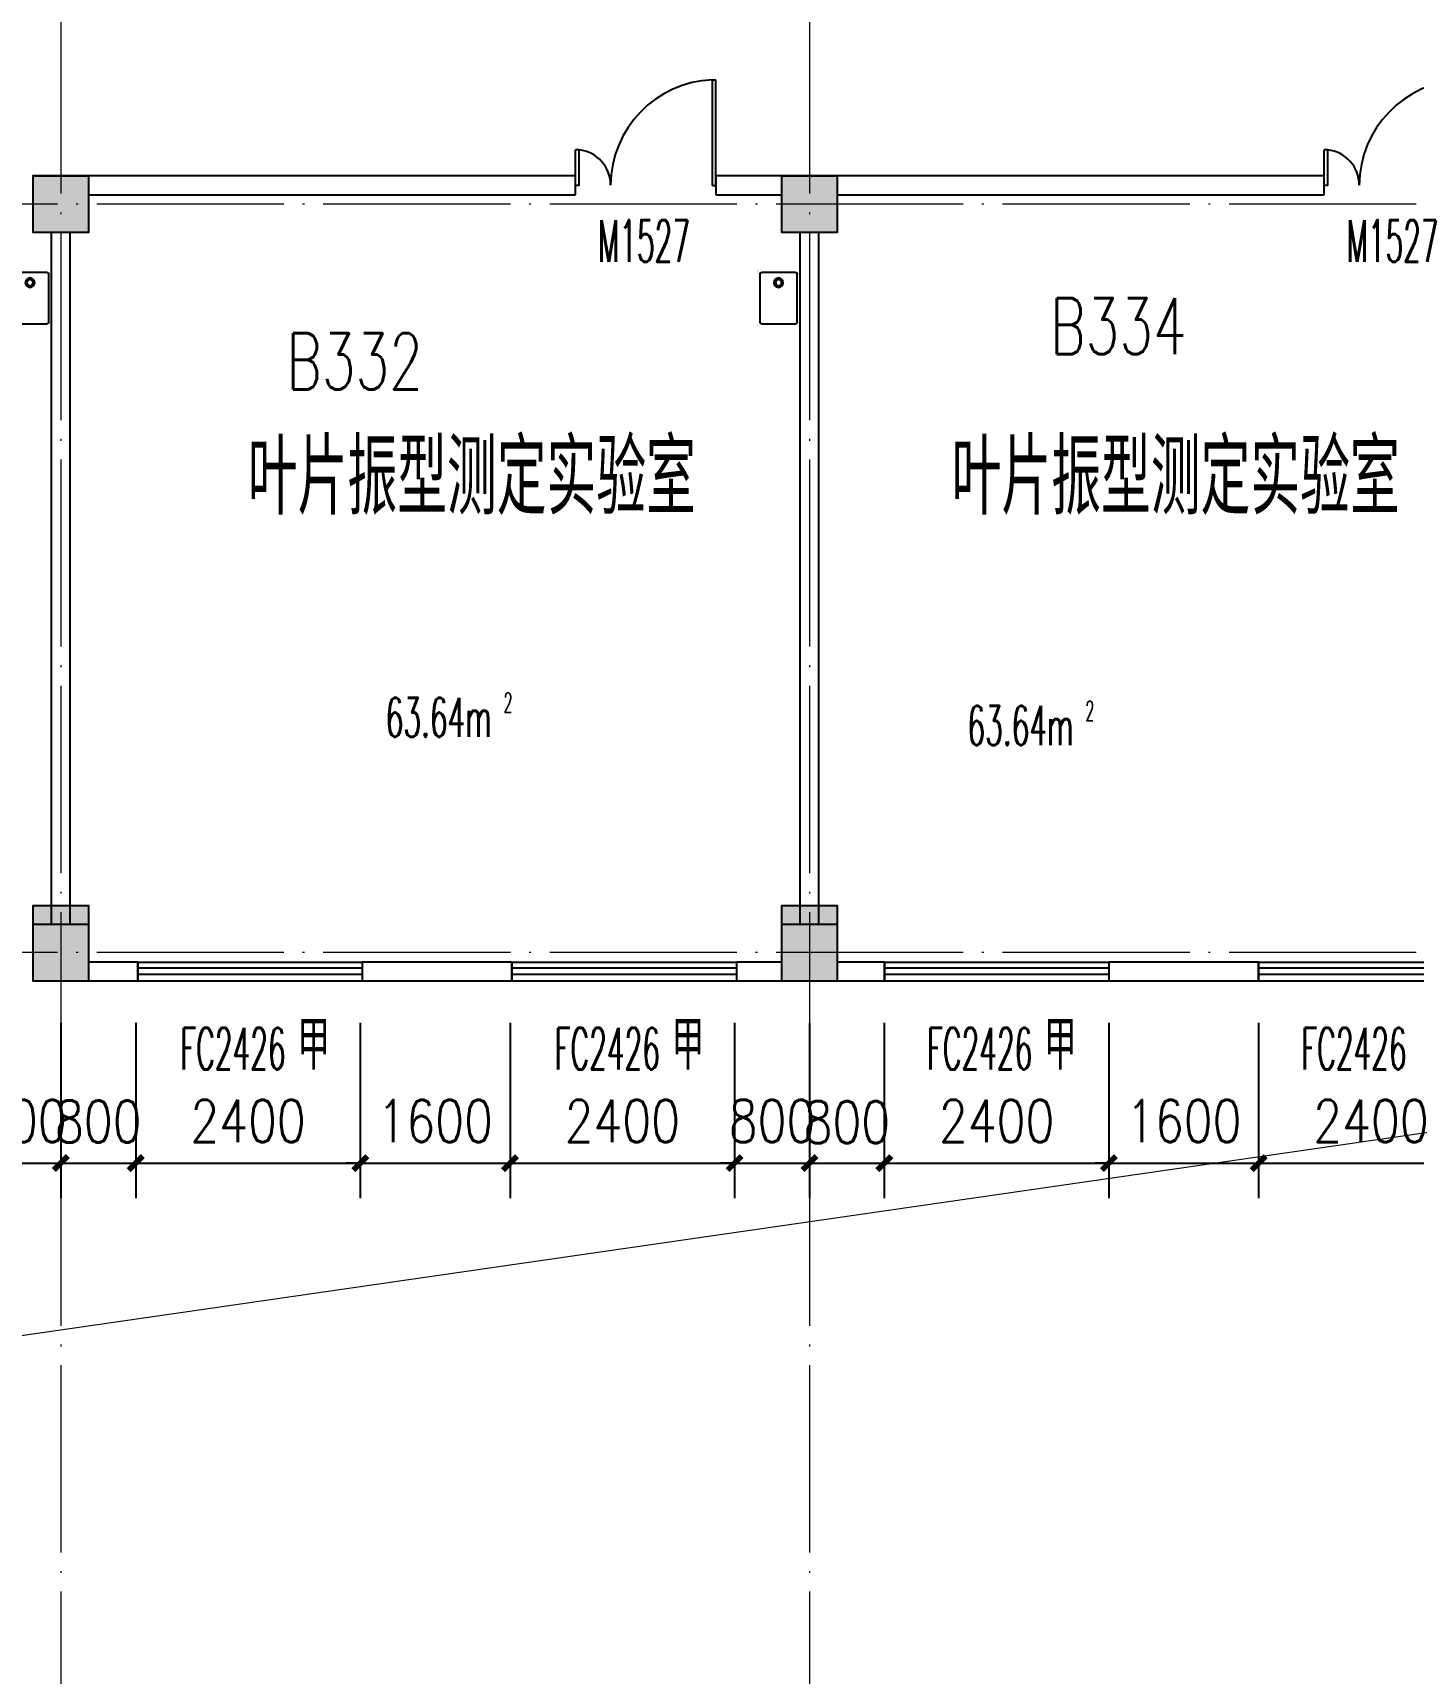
# Model space of a CAD drawing. Extents: x 1417642 to 3570900, y 124798 to 1191112.
# Drawn here: x 1548710 to 1563462, y 462095 to 479626 of the extents above; entities that cross this region are included whole.
import ezdxf

# ---------------------------------------------------------------- set-up
doc = ezdxf.new("R2010")
doc.units = 0
doc.header["$LTSCALE"] = 1000
doc.header["$MEASUREMENT"] = 0
doc.linetypes.add('DOTE', pattern=[2.42, 2, -0.2, 0.02, -0.2])
doc.layers.get('0').update_dxf_attribs({"linetype": 'CONTINUOUS'})
doc.layers.get('Defpoints').update_dxf_attribs({"linetype": 'CONTINUOUS'})
for name, color, linetype in [('colu', 2, 'CONTINUOUS'), ('COLUMN', 9, 'CONTINUOUS'), ('DOTE', 1, 'DOTE'), ('PUB_DIM', 3, 'CONTINUOUS'), ('PUB_HATCH', 8, 'CONTINUOUS'), ('PUB_TEXT', 40, 'CONTINUOUS'), ('SPACE', 7, 'CONTINUOUS'), ('STAIR', 2, 'CONTINUOUS'), ('tiaozheng', 20, 'CONTINUOUS'), ('WALL', 4, 'CONTINUOUS'), ('WINDOW', 2, 'CONTINUOUS'), ('WINDOW_TEXT', 7, 'CONTINUOUS'), ('填充', 252, 'CONTINUOUS'), ('柱填充', 8, 'CONTINUOUS'), ('水点', 3, 'CONTINUOUS')]:
    doc.layers.add(name, color=color, linetype=linetype)
doc.styles.add('_TCH_SPACE', font='ROMANS', dxfattribs={"width": 0.7, "height": 5, "bigfont": 'Z'})
doc.styles.add('_TCH_WINDOW', font='ROMANS.shx', dxfattribs={"width": 0.7, "height": 400, "bigfont": 'Z.shx'})
doc.styles.add('DIM_FONT', font='SIMPLEX.shx', dxfattribs={"width": 0.8})
doc.styles.get("Standard").update_dxf_attribs({"font": 'GBENOR', "bigfont": 'GBCBIG'})
doc.styles.add('Z', font='ROMANS', dxfattribs={"width": 0.7, "bigfont": 'Z'})
doc.dimstyles.new('DIMN150', dxfattribs={"dimscale": 1.5, "dimtxt": 300, "dimasz": 100, "dimexe": 250, "dimexo": 300, "dimgap": 150, "dimtad": 1, "dimdec": 0, "dimzin": 0, "dimdsep": 46, "dimtxsty": 'DIM_FONT', "dimblk": 'ARCHTICK', "dimcen": 0.09, "dimdle": 1.5, "dimclrt": 7, "dimazin": 2, "dimtfac": 1, "dimtdec": 0, "dimtix": 1, "dimtmove": 2, "dimatfit": 3, "dimldrblk": 'ARCHTICK', "dimfxl": 1, "dimtolj": 1, "dimtzin": 0, "dimarcsym": 0})

# ---------------------------------------------------------------- blocks, each defined once
blk = doc.blocks.new('M_E3')
for p, q in [((-275, -410), (-275, -50)), ((-255, -30), (255, -30)), ((275, -50), (275, -410)), ((255, -430), (-255, -430))]:
    blk.add_line(p, q)
at = {"const_width": 1.5}
for points in [[(-275, 0, 0.414214), (-305, -30, 0.414214)], [(305, -30, 0.414214), (275, 0, 0.414214)], [(-305, -430, 0.414214), (-275, -460, 0.414214)], [(275, -460, 0.414214), (305, -430, 0.414214)]]:
    blk.add_lwpolyline(points, format="xyb", dxfattribs=at)
for points in [[(-275, 0), (275, 0)], [(-305, -430), (-305, -30)], [(305, -30), (305, -430)], [(275, -460), (-275, -460)]]:
    blk.add_lwpolyline(points, dxfattribs=at)
for radius in [50, 32.5]:
    blk.add_circle((165, -230), radius)
for centre, start, end in [((-255, -50), 90, 180), ((255, -50), 0, 90), ((-255, -410), 180, 270), ((255, -410), 270, 0)]:
    blk.add_arc(centre, 20, start, end)
at = {"width": 0.8, "flags": 9}
for tag in ['XSIZE', 'YSIZE']:
    blk.add_attdef(tag, (0, 0), '', height=0.5, dxfattribs=at)
blk = doc.blocks.new('i89')
at = {"layer": '柱填充'}
h = blk.add_hatch(color=256, dxfattribs=at)
h.paths.add_polyline_path([(1555333, 501498), (1555333, 502098), (1554733, 502098), (1554733, 501498)])
h.paths.add_polyline_path([(1525733, 501498), (1525733, 502098), (1525133, 502098), (1525133, 501498)])
h.paths.add_polyline_path([(1517733, 501498), (1517733, 502098), (1517133, 502098), (1517133, 501498)])
h.paths.add_polyline_path([(1509733, 501498), (1509733, 502098), (1509133, 502098), (1509133, 501498)])
h.paths.add_polyline_path([(1501733, 501498), (1501733, 502098), (1501133, 502098), (1501133, 501498)])
h.paths.add_polyline_path([(1498133, 501498), (1498133, 502098), (1497533, 502098), (1497533, 501498)])
h.paths.add_polyline_path([(1498133, 529448), (1498133, 530148), (1497433, 530148), (1497433, 529448)])
h.paths.add_polyline_path([(1498133, 537448), (1498133, 538148), (1497433, 538148), (1497433, 537448)])
h.paths.add_polyline_path([(1541783, 545398), (1541783, 546098), (1541083, 546098), (1541083, 545398)])
h.paths.add_polyline_path([(1565333, 559098), (1565333, 559698), (1564733, 559698), (1564733, 559098)])
h.paths.add_polyline_path([(1565383, 549098), (1565383, 549798), (1564683, 549798), (1564683, 549098)])
h.paths.add_polyline_path([(1565333, 545498), (1565333, 546098), (1564733, 546098), (1564733, 545498)])
h.paths.add_polyline_path([(1565383, 538098), (1564683, 538098), (1564683, 537498), (1565383, 537498)])
h.paths.add_polyline_path([(1565333, 529498), (1565333, 530098), (1564733, 530098), (1564733, 529498)])
h.paths.add_polyline_path([(1565333, 519498), (1565333, 520098), (1564733, 520098), (1564733, 519498)])
h.paths.add_polyline_path([(1565333, 511498), (1565333, 512098), (1564733, 512098), (1564733, 511498)])
h.paths.add_polyline_path([(1565333, 501498), (1565333, 502098), (1564733, 502098), (1564733, 501498)])
h.paths.add_polyline_path([(1555333, 559098), (1555333, 559698), (1554733, 559698), (1554733, 559098)])
h.paths.add_polyline_path([(1555333, 549098), (1555333, 549698), (1554733, 549698), (1554733, 549098)])
h.paths.add_polyline_path([(1555333, 545498), (1555333, 546098), (1554733, 546098), (1554733, 545498)])
h.paths.add_polyline_path([(1555333, 537498), (1555333, 538098), (1554733, 538098), (1554733, 537498)])
h.paths.add_polyline_path([(1555433, 529448), (1555433, 530148), (1554733, 530148), (1554733, 529448)])
h.paths.add_polyline_path([(1555433, 519448), (1555433, 520148), (1554733, 520148), (1554733, 519448)])
h.paths.add_polyline_path([(1555433, 511498), (1555433, 512198), (1554733, 512198), (1554733, 511498)])
h.paths.add_polyline_path([(1551733, 557298), (1551733, 557898), (1551133, 557898), (1551133, 557298)])
h.paths.add_polyline_path([(1551783, 549098), (1551783, 549798), (1551083, 549798), (1551083, 549098)])
h.paths.add_polyline_path([(1551733, 545498), (1551733, 546098), (1551133, 546098), (1551133, 545498)])
h.paths.add_polyline_path([(1551733, 537498), (1551733, 538098), (1551133, 538098), (1551133, 537498)])
h.paths.add_polyline_path([(1551733, 529498), (1551733, 530098), (1551133, 530098), (1551133, 529498)])
h.paths.add_polyline_path([(1551733, 519498), (1551733, 520098), (1551133, 520098), (1551133, 519498)])
h.paths.add_polyline_path([(1551783, 511498), (1551783, 512198), (1551083, 512198), (1551083, 511498)])
h.paths.add_polyline_path([(1551733, 501498), (1551733, 502098), (1551133, 502098), (1551133, 501498)])
h.paths.add_polyline_path([(1541733, 559098), (1541733, 559698), (1541133, 559698), (1541133, 559098)])
h.paths.add_polyline_path([(1541733, 557298), (1541733, 557898), (1541133, 557898), (1541133, 557298)])
h.paths.add_polyline_path([(1541783, 549098), (1541783, 549798), (1541083, 549798), (1541083, 549098)])
h.paths.add_polyline_path([(1541733, 537498), (1541733, 538298), (1541133, 538298), (1541133, 537498)])
h.paths.add_polyline_path([(1541733, 519298), (1541733, 520098), (1541133, 520098), (1541133, 519298)])
h.paths.add_polyline_path([(1541833, 511498), (1541833, 512298), (1541033, 512298), (1541033, 511498)])
h.paths.add_polyline_path([(1541733, 501498), (1541733, 502098), (1541133, 502098), (1541133, 501498)])
h.paths.add_polyline_path([(1533733, 559098), (1533733, 559698), (1533133, 559698), (1533133, 559098)])
h.paths.add_polyline_path([(1533783, 549098), (1533783, 549798), (1533083, 549798), (1533083, 549098)])
h.paths.add_polyline_path([(1533733, 545498), (1533733, 546098), (1533133, 546098), (1533133, 545498)])
h.paths.add_polyline_path([(1533733, 537498), (1533733, 538298), (1533133, 538298), (1533133, 537498)])
h.paths.add_polyline_path([(1533733, 519298), (1533733, 520098), (1533133, 520098), (1533133, 519298)])
h.paths.add_polyline_path([(1533833, 511498), (1533833, 512298), (1533033, 512298), (1533033, 511498)])
h.paths.add_polyline_path([(1533733, 501498), (1533733, 502098), (1533133, 502098), (1533133, 501498)])
h.paths.add_polyline_path([(1525733, 559098), (1525733, 559698), (1525133, 559698), (1525133, 559098)])
h.paths.add_polyline_path([(1525783, 549098), (1525783, 549798), (1525083, 549798), (1525083, 549098)])
h.paths.add_polyline_path([(1525733, 545498), (1525733, 546098), (1525133, 546098), (1525133, 545498)])
h.paths.add_polyline_path([(1525733, 537498), (1525733, 538298), (1525133, 538298), (1525133, 537498)])
h.paths.add_polyline_path([(1525733, 519298), (1525733, 520098), (1525133, 520098), (1525133, 519298)])
h.paths.add_polyline_path([(1525833, 511498), (1525833, 512298), (1525033, 512298), (1525033, 511498)])
h.paths.add_polyline_path([(1517733, 559098), (1517733, 559698), (1517133, 559698), (1517133, 559098)])
h.paths.add_polyline_path([(1517783, 549098), (1517783, 549798), (1517083, 549798), (1517083, 549098)])
h.paths.add_polyline_path([(1517733, 545498), (1517733, 546098), (1517133, 546098), (1517133, 545498)])
h.paths.add_polyline_path([(1517733, 537498), (1517733, 538298), (1517133, 538298), (1517133, 537498)])
h.paths.add_polyline_path([(1517733, 519298), (1517733, 520098), (1517133, 520098), (1517133, 519298)])
h.paths.add_polyline_path([(1517833, 511498), (1517833, 512298), (1517033, 512298), (1517033, 511498)])
h.paths.add_polyline_path([(1509733, 559098), (1509733, 559698), (1509133, 559698), (1509133, 559098)])
h.paths.add_polyline_path([(1509783, 549098), (1509783, 549798), (1509083, 549798), (1509083, 549098)])
h.paths.add_polyline_path([(1509733, 545498), (1509733, 546098), (1509133, 546098), (1509133, 545498)])
h.paths.add_polyline_path([(1509733, 537498), (1509733, 538298), (1509133, 538298), (1509133, 537498)])
h.paths.add_polyline_path([(1509733, 519298), (1509733, 520098), (1509133, 520098), (1509133, 519298)])
h.paths.add_polyline_path([(1509833, 511498), (1509833, 512298), (1509033, 512298), (1509033, 511498)])
h.paths.add_polyline_path([(1509733, 480798), (1509733, 481398), (1509133, 481398), (1509133, 480798)])
h.paths.add_polyline_path([(1501733, 559098), (1501733, 559698), (1501133, 559698), (1501133, 559098)])
h.paths.add_polyline_path([(1501733, 549098), (1501733, 549698), (1501133, 549698), (1501133, 549098)])
h.paths.add_polyline_path([(1501733, 545498), (1501733, 546098), (1501133, 546098), (1501133, 545498)])
h.paths.add_polyline_path([(1501733, 537498), (1501733, 538098), (1501133, 538098), (1501133, 537498)])
h.paths.add_polyline_path([(1501733, 529498), (1501733, 530098), (1501133, 530098), (1501133, 529498)])
h.paths.add_polyline_path([(1501733, 519498), (1501733, 520098), (1501133, 520098), (1501133, 519498)])
h.paths.add_polyline_path([(1501833, 511498), (1501833, 512198), (1501133, 512198), (1501133, 511498)])
h.paths.add_polyline_path([(1501733, 480798), (1501733, 481398), (1501133, 481398), (1501133, 480798)])
h.paths.add_polyline_path([(1498133, 559098), (1498133, 559698), (1497533, 559698), (1497533, 559098)])
h.paths.add_polyline_path([(1498183, 549098), (1498183, 549798), (1497483, 549798), (1497483, 549098)])
h.paths.add_polyline_path([(1498133, 545498), (1498133, 546098), (1497533, 546098), (1497533, 545498)])
h.paths.add_polyline_path([(1498133, 519448), (1498133, 520148), (1497433, 520148), (1497433, 519448)])
h.paths.add_polyline_path([(1498133, 511448), (1498133, 512148), (1497433, 512148), (1497433, 511448)])
h.paths.add_polyline_path([(1498133, 480798), (1498133, 481398), (1497533, 481398), (1497533, 480798)])
h.paths.add_polyline_path([(1488133, 559098), (1488133, 559698), (1487533, 559698), (1487533, 559098)])
h.paths.add_polyline_path([(1488233, 549098), (1488233, 549798), (1487533, 549798), (1487533, 549098)])
h.paths.add_polyline_path([(1488133, 545498), (1488133, 546098), (1487533, 546098), (1487533, 545498)])
h.paths.add_polyline_path([(1488133, 537498), (1488133, 538098), (1487533, 538098), (1487533, 537498)])
h.paths.add_polyline_path([(1488133, 529498), (1488133, 530098), (1487533, 530098), (1487533, 529498)])
h.paths.add_polyline_path([(1488133, 519498), (1488133, 520098), (1487533, 520098), (1487533, 519498)])
h.paths.add_polyline_path([(1488133, 511498), (1488133, 512098), (1487533, 512098), (1487533, 511498)])
h.paths.add_polyline_path([(1488133, 501498), (1488133, 502098), (1487533, 502098), (1487533, 501498)])
h.paths.add_polyline_path([(1488133, 480798), (1488133, 481398), (1487533, 481398), (1487533, 480798)])
h.paths.add_polyline_path([(1498133, 484398), (1498133, 485198), (1497433, 485198), (1497433, 484398)])
h.paths.add_polyline_path([(1498134, 496298), (1498134, 497098), (1497433, 497098), (1497433, 496298)])
h.paths.add_polyline_path([(1487533, 497098), (1487533, 496298), (1488233, 496298), (1488233, 497098)])
h.paths.add_polyline_path([(1487533, 485198), (1487533, 484398), (1488233, 484398), (1488233, 485198)])
h.paths.add_polyline_path([(1509733, 496298), (1509733, 497098), (1509033, 497098), (1509033, 496298)])
h.paths.add_polyline_path([(1509733, 484398), (1509733, 485198), (1509033, 485198), (1509033, 484398)])
at = {"layer": 'colu'}
for points in [[(1525733, 545498), (1525733, 546098), (1525133, 546098), (1525133, 545498)], [(1533733, 545498), (1533733, 546098), (1533133, 546098), (1533133, 545498)], [(1525733, 537498), (1525733, 538298), (1525133, 538298), (1525133, 537498)], [(1533733, 537498), (1533733, 538298), (1533133, 538298), (1533133, 537498)]]:
    blk.add_lwpolyline(points, close=True, dxfattribs=at)
blk = doc.blocks.new('_ArchTick')
at = {"color": 0, "linetype": 'ByBlock', "const_width": 0.4}
blk.add_lwpolyline([(-0.5, -0.5), (0.5, 0.5)], dxfattribs=at)
blk = doc.blocks.new('*D1901')
at = {"layer": 'Defpoints', "color": 0}
for p in [(1548210, 469495), (1549010, 469495), (1549010, 467547)]:
    blk.add_point(p, dxfattribs=at)
at = {"layer": 'PUB_DIM', "color": 0, "lineweight": -2}
for p, q in [((1548210, 469045), (1548210, 467172)), ((1549010, 469045), (1549010, 467172)), ((1548210, 467547), (1548060, 467547)), ((1548210, 467547), (1549010, 467547)), ((1549010, 467547), (1549160, 467547))]:
    blk.add_line(p, q, dxfattribs=at)
at = {"layer": 'PUB_DIM', "color": 0, "lineweight": -2, "xscale": 150, "yscale": 150, "zscale": 150}
blk.add_blockref('_ArchTick', (1548210, 467547), dxfattribs=at)
at = {"layer": 'PUB_DIM', "color": 0, "lineweight": -2, "xscale": 150, "yscale": 150, "zscale": 150, "rotation": 180}
blk.add_blockref('_ArchTick', (1549010, 467547), dxfattribs=at)
at = {"layer": 'PUB_DIM', "color": 7, "insert": (1548610, 467997), "char_height": 450, "attachment_point": 5, "style": 'DIM_FONT'}
blk.add_mtext('\\A1;800', dxfattribs=at)
blk = doc.blocks.new('*D1902')
at = {"layer": 'Defpoints', "color": 0}
for p in [(1549010, 469495), (1549810, 469495), (1549810, 467547)]:
    blk.add_point(p, dxfattribs=at)
at = {"layer": 'PUB_DIM', "color": 0, "lineweight": -2}
for p, q in [((1549010, 469045), (1549010, 467172)), ((1549810, 469045), (1549810, 467172)), ((1549008, 467547), (1549812, 467547))]:
    blk.add_line(p, q, dxfattribs=at)
at = {"layer": 'PUB_DIM', "color": 0, "lineweight": -2, "xscale": 150, "yscale": 150, "zscale": 150, "rotation": 180}
blk.add_blockref('_ArchTick', (1549010, 467547), dxfattribs=at)
at = {"layer": 'PUB_DIM', "color": 0, "lineweight": -2, "xscale": 150, "yscale": 150, "zscale": 150}
blk.add_blockref('_ArchTick', (1549810, 467547), dxfattribs=at)
at = {"layer": 'PUB_DIM', "color": 7, "insert": (1549410, 467991), "char_height": 450, "attachment_point": 5, "style": 'DIM_FONT'}
blk.add_mtext('\\A1;800', dxfattribs=at)
blk = doc.blocks.new('*D1903')
at = {"layer": 'Defpoints', "color": 0}
for p in [(1549810, 469495), (1552210, 469495), (1552210, 467547)]:
    blk.add_point(p, dxfattribs=at)
at = {"layer": 'PUB_DIM', "color": 0, "lineweight": -2}
for p, q in [((1549810, 469045), (1549810, 467172)), ((1552210, 469045), (1552210, 467172)), ((1549808, 467547), (1552212, 467547))]:
    blk.add_line(p, q, dxfattribs=at)
at = {"layer": 'PUB_DIM', "color": 0, "lineweight": -2, "xscale": 150, "yscale": 150, "zscale": 150, "rotation": 180}
blk.add_blockref('_ArchTick', (1549810, 467547), dxfattribs=at)
at = {"layer": 'PUB_DIM', "color": 0, "lineweight": -2, "xscale": 150, "yscale": 150, "zscale": 150}
blk.add_blockref('_ArchTick', (1552210, 467547), dxfattribs=at)
at = {"layer": 'PUB_DIM', "color": 7, "insert": (1551010, 467997), "char_height": 450, "attachment_point": 5, "style": 'DIM_FONT'}
blk.add_mtext('\\A1;2400', dxfattribs=at)
blk = doc.blocks.new('*D1904')
at = {"layer": 'Defpoints', "color": 0}
for p in [(1552210, 469495), (1553810, 469495), (1553810, 467547)]:
    blk.add_point(p, dxfattribs=at)
at = {"layer": 'PUB_DIM', "color": 0, "lineweight": -2}
for p, q in [((1552210, 469045), (1552210, 467172)), ((1553810, 469045), (1553810, 467172)), ((1552210, 467547), (1552060, 467547)), ((1552210, 467547), (1553810, 467547)), ((1553810, 467547), (1553960, 467547))]:
    blk.add_line(p, q, dxfattribs=at)
at = {"layer": 'PUB_DIM', "color": 0, "lineweight": -2, "xscale": 150, "yscale": 150, "zscale": 150}
blk.add_blockref('_ArchTick', (1552210, 467547), dxfattribs=at)
at = {"layer": 'PUB_DIM', "color": 0, "lineweight": -2, "xscale": 150, "yscale": 150, "zscale": 150, "rotation": 180}
blk.add_blockref('_ArchTick', (1553810, 467547), dxfattribs=at)
at = {"layer": 'PUB_DIM', "color": 7, "insert": (1553010, 467997), "char_height": 450, "attachment_point": 5, "style": 'DIM_FONT'}
blk.add_mtext('\\A1;1600', dxfattribs=at)
blk = doc.blocks.new('*D1905')
at = {"layer": 'Defpoints', "color": 0}
for p in [(1553810, 469495), (1556210, 469495), (1556210, 467547)]:
    blk.add_point(p, dxfattribs=at)
at = {"layer": 'PUB_DIM', "color": 0, "lineweight": -2}
for p, q in [((1553810, 469045), (1553810, 467172)), ((1556210, 469045), (1556210, 467172)), ((1553808, 467547), (1556212, 467547))]:
    blk.add_line(p, q, dxfattribs=at)
at = {"layer": 'PUB_DIM', "color": 0, "lineweight": -2, "xscale": 150, "yscale": 150, "zscale": 150, "rotation": 180}
blk.add_blockref('_ArchTick', (1553810, 467547), dxfattribs=at)
at = {"layer": 'PUB_DIM', "color": 0, "lineweight": -2, "xscale": 150, "yscale": 150, "zscale": 150}
blk.add_blockref('_ArchTick', (1556210, 467547), dxfattribs=at)
at = {"layer": 'PUB_DIM', "color": 7, "insert": (1555010, 467997), "char_height": 450, "attachment_point": 5, "style": 'DIM_FONT'}
blk.add_mtext('\\A1;2400', dxfattribs=at)
blk = doc.blocks.new('*D1906')
at = {"layer": 'Defpoints', "color": 0}
for p in [(1556210, 469495), (1557010, 469495), (1557010, 467547)]:
    blk.add_point(p, dxfattribs=at)
at = {"layer": 'PUB_DIM', "color": 0, "lineweight": -2}
for p, q in [((1556210, 469045), (1556210, 467172)), ((1557010, 469045), (1557010, 467172)), ((1556210, 467547), (1556060, 467547)), ((1556210, 467547), (1557010, 467547)), ((1557010, 467547), (1557160, 467547))]:
    blk.add_line(p, q, dxfattribs=at)
at = {"layer": 'PUB_DIM', "color": 0, "lineweight": -2, "xscale": 150, "yscale": 150, "zscale": 150}
blk.add_blockref('_ArchTick', (1556210, 467547), dxfattribs=at)
at = {"layer": 'PUB_DIM', "color": 0, "lineweight": -2, "xscale": 150, "yscale": 150, "zscale": 150, "rotation": 180}
blk.add_blockref('_ArchTick', (1557010, 467547), dxfattribs=at)
at = {"layer": 'PUB_DIM', "color": 7, "insert": (1556610, 467997), "char_height": 450, "attachment_point": 5, "style": 'DIM_FONT'}
blk.add_mtext('\\A1;800', dxfattribs=at)
blk = doc.blocks.new('*D1907')
at = {"layer": 'Defpoints', "color": 0}
for p in [(1557010, 469495), (1557810, 469495), (1557810, 467547)]:
    blk.add_point(p, dxfattribs=at)
at = {"layer": 'PUB_DIM', "color": 0, "lineweight": -2}
for p, q in [((1557010, 469045), (1557010, 467172)), ((1557810, 469045), (1557810, 467172)), ((1557008, 467547), (1557813, 467547))]:
    blk.add_line(p, q, dxfattribs=at)
at = {"layer": 'PUB_DIM', "color": 0, "lineweight": -2, "xscale": 150, "yscale": 150, "zscale": 150, "rotation": 180}
blk.add_blockref('_ArchTick', (1557010, 467547), dxfattribs=at)
at = {"layer": 'PUB_DIM', "color": 0, "lineweight": -2, "xscale": 150, "yscale": 150, "zscale": 150}
blk.add_blockref('_ArchTick', (1557810, 467547), dxfattribs=at)
at = {"layer": 'PUB_DIM', "color": 7, "insert": (1557410, 467985), "char_height": 450, "attachment_point": 5, "style": 'DIM_FONT'}
blk.add_mtext('\\A1;800', dxfattribs=at)
blk = doc.blocks.new('*D1908')
at = {"layer": 'Defpoints', "color": 0}
for p in [(1557810, 469495), (1560210, 469495), (1560210, 467547)]:
    blk.add_point(p, dxfattribs=at)
at = {"layer": 'PUB_DIM', "color": 0, "lineweight": -2}
for p, q in [((1557810, 469045), (1557810, 467172)), ((1560210, 469045), (1560210, 467172)), ((1557808, 467547), (1560213, 467547))]:
    blk.add_line(p, q, dxfattribs=at)
at = {"layer": 'PUB_DIM', "color": 0, "lineweight": -2, "xscale": 150, "yscale": 150, "zscale": 150, "rotation": 180}
blk.add_blockref('_ArchTick', (1557810, 467547), dxfattribs=at)
at = {"layer": 'PUB_DIM', "color": 0, "lineweight": -2, "xscale": 150, "yscale": 150, "zscale": 150}
blk.add_blockref('_ArchTick', (1560210, 467547), dxfattribs=at)
at = {"layer": 'PUB_DIM', "color": 7, "insert": (1559010, 467997), "char_height": 450, "attachment_point": 5, "style": 'DIM_FONT'}
blk.add_mtext('\\A1;2400', dxfattribs=at)
blk = doc.blocks.new('*D1909')
at = {"layer": 'Defpoints', "color": 0}
for p in [(1560210, 469495), (1561810, 469495), (1561810, 467547)]:
    blk.add_point(p, dxfattribs=at)
at = {"layer": 'PUB_DIM', "color": 0, "lineweight": -2}
for p, q in [((1560210, 469045), (1560210, 467172)), ((1561810, 469045), (1561810, 467172)), ((1560210, 467547), (1560060, 467547)), ((1560210, 467547), (1561810, 467547)), ((1561810, 467547), (1561960, 467547))]:
    blk.add_line(p, q, dxfattribs=at)
at = {"layer": 'PUB_DIM', "color": 0, "lineweight": -2, "xscale": 150, "yscale": 150, "zscale": 150}
blk.add_blockref('_ArchTick', (1560210, 467547), dxfattribs=at)
at = {"layer": 'PUB_DIM', "color": 0, "lineweight": -2, "xscale": 150, "yscale": 150, "zscale": 150, "rotation": 180}
blk.add_blockref('_ArchTick', (1561810, 467547), dxfattribs=at)
at = {"layer": 'PUB_DIM', "color": 7, "insert": (1561010, 467997), "char_height": 450, "attachment_point": 5, "style": 'DIM_FONT'}
blk.add_mtext('\\A1;1600', dxfattribs=at)
blk = doc.blocks.new('*D1910')
at = {"layer": 'Defpoints', "color": 0}
for p in [(1561810, 469495), (1564210, 469495), (1564210, 467547)]:
    blk.add_point(p, dxfattribs=at)
at = {"layer": 'PUB_DIM', "color": 0, "lineweight": -2}
for p, q in [((1561810, 469045), (1561810, 467172)), ((1564210, 469045), (1564210, 467172)), ((1561808, 467547), (1564213, 467547))]:
    blk.add_line(p, q, dxfattribs=at)
at = {"layer": 'PUB_DIM', "color": 0, "lineweight": -2, "xscale": 150, "yscale": 150, "zscale": 150, "rotation": 180}
blk.add_blockref('_ArchTick', (1561810, 467547), dxfattribs=at)
at = {"layer": 'PUB_DIM', "color": 0, "lineweight": -2, "xscale": 150, "yscale": 150, "zscale": 150}
blk.add_blockref('_ArchTick', (1564210, 467547), dxfattribs=at)
at = {"layer": 'PUB_DIM', "color": 7, "insert": (1563010, 467997), "char_height": 450, "attachment_point": 5, "style": 'DIM_FONT'}
blk.add_mtext('\\A1;2400', dxfattribs=at)
blk = doc.blocks.new('_FZH')
blk.add_lwpolyline([(-0.5, -0.5), (0.5, -0.5), (0.5, 0.5), (-0.5, 0.5)], close=True)
at = {"layer": 'PUB_HATCH'}
blk.add_solid([(-0.5, -0.5), (0.5, -0.5), (-0.5, 0.5), (0.5, 0.5)], dxfattribs=at)
blk = doc.blocks.new('$TCHSYS$WIN2D')
for p, q in [((-0.5, 0.5), (0.5, 0.5)), ((-0.5, 0.5), (-0.5, -0.5)), ((0.5, 0.5), (0.5, -0.5)), ((0.5, 0.1667), (-0.5, 0.1667)), ((0.5, -0.1667), (-0.5, -0.1667)), ((-0.5, -0.5), (0.5, -0.5))]:
    blk.add_line(p, q)
blk = doc.blocks.new('$DorLib2D$00000225')
at = {"color": 0}
for p, q in [((0.475, -0.001), (0.475, 0.752)), ((0.475, 0.752), (0.5, 0.752)), ((0.5, -0.001), (0.5, 0.752)), ((-0.5, 0), (-0.5, 0.252)), ((-0.475, 0.252), (-0.5, 0.252)), ((-0.475, 0), (-0.475, 0.252)), ((-0.475, 0), (-0.5, 0)), ((0.475, -0.001), (0.5, -0.001))]:
    blk.add_line(p, q, dxfattribs=at)
for centre, radius, start, end in [((0.505, -0.002), 0.755, 92.2493, 179.7238), ((-0.501, 0.003), 0.251, 359.7899, 84.0974)]:
    blk.add_arc(centre, radius, start, end, dxfattribs=at)

msp = doc.modelspace()

# ---------------------------------------------------------------- linework, layer by layer
at = {"layer": 'DOTE', "lineweight": 0}
for points in [[(1549010.3, 496846.8), (1549010.3, 385594.9)], [(1557010.3, 496846.8), (1557010.3, 385594.9)], [(1597373.8, 477795.5), (1432083.9, 477795.5)], [(1597373.8, 469795.5), (1432083.9, 469795.5)], [(1597373.8, 469795.5), (1432083.9, 469795.5)]]:
    msp.add_lwpolyline(points, dxfattribs=at)
at = {"layer": 'STAIR', "lineweight": 0}
msp.add_lwpolyline([(1525310.3, 452095.8), (1530273, 463055.8), (1574810.3, 469495.5)], dxfattribs=at)
at = {"layer": 'WALL'}
for p, q in [((1554510.3, 478095.5), (1549310.3, 478095.5)), ((1554510.3, 477895.5), (1554510.3, 478095.5)), ((1556710.3, 478095.5), (1556010.3, 478095.5)), ((1556010.3, 478095.5), (1556010.3, 477895.5)), ((1562510.3, 478095.5), (1557310.3, 478095.5)), ((1562510.3, 477895.5), (1562510.3, 478095.5)), ((1549310.3, 477895.5), (1554510.3, 477895.5)), ((1556010.3, 477895.5), (1556710.3, 477895.5)), ((1557310.3, 477895.5), (1562510.3, 477895.5)), ((1548910.3, 470095.5), (1548910.3, 477495.5)), ((1549110.3, 470095.5), (1549110.3, 477495.5)), ((1556910.3, 470095.5), (1556910.3, 477495.5)), ((1557110.3, 470095.5), (1557110.3, 477495.5)), ((1549830.9, 469695.5), (1549310.3, 469695.5)), ((1549830.9, 469495.5), (1549830.9, 469695.5)), ((1553830.9, 469695.5), (1552230.9, 469695.5)), ((1552230.9, 469695.5), (1552230.9, 469495.5)), ((1553830.9, 469495.5), (1553830.9, 469695.5)), ((1556710.3, 469695.5), (1556230.9, 469695.5)), ((1556230.9, 469695.5), (1556230.9, 469495.5)), ((1557810.3, 469695.5), (1557310.3, 469695.5)), ((1557810.3, 469495.5), (1557810.3, 469695.5)), ((1561810.3, 469695.5), (1560210.3, 469695.5)), ((1560210.3, 469695.5), (1560210.3, 469495.5)), ((1561810.3, 469495.5), (1561810.3, 469695.5)), ((1549310.3, 469495.5), (1549830.9, 469495.5)), ((1552230.9, 469495.5), (1553830.9, 469495.5)), ((1556230.9, 469495.5), (1556710.3, 469495.5)), ((1557310.3, 469495.5), (1557810.3, 469495.5)), ((1560210.3, 469495.5), (1561810.3, 469495.5))]:
    msp.add_line(p, q, dxfattribs=at)

# ---------------------------------------------------------------- block references
at = {"layer": 'COLUMN', "lineweight": 0, "xscale": 600, "yscale": 600, "zscale": 600}
for p in [(1549010.3, 477795.5), (1557010.3, 477795.5), (1549010.3, 469795.5), (1557010.3, 469795.5)]:
    msp.add_blockref('_FZH', p, dxfattribs=at)
at = {"layer": 'tiaozheng'}
msp.add_blockref('i89', (23577.2, -68002.8), dxfattribs=at)
at = {"layer": 'WINDOW', "lineweight": 0}
ref = msp.add_blockref('$DorLib2D$00000225', (1555260.3, 477995.5), dxfattribs=dict(at, xscale=-1500, yscale=-1500, zscale=-1500, rotation=180))
ref.add_attrib('A', 'M1527', (1554751, 477177.3), dxfattribs={"layer": 'WINDOW_TEXT', "lineweight": 0, "height": 446.25, "style": '_TCH_WINDOW', "width": 0.494118})
ref = msp.add_blockref('$DorLib2D$00000225', (1563260.3, 477995.5), dxfattribs=dict(at, xscale=-1500, yscale=-1500, zscale=-1500, rotation=180))
ref.add_attrib('A', 'M1527', (1562751, 477177.3), dxfattribs={"layer": 'WINDOW_TEXT', "lineweight": 0, "height": 446.25, "style": '_TCH_WINDOW', "width": 0.494118})
at = {"layer": 'WINDOW', "color": 2, "xscale": -2400, "yscale": -200, "zscale": -2400, "rotation": 180}
for p in [(1551030.9, 469595.5), (1555030.9, 469595.5), (1559010.3, 469595.5), (1563010.3, 469595.5)]:
    msp.add_blockref('$TCHSYS$WIN2D', p, dxfattribs=at)
at = {"layer": '水点', "xscale": -1, "rotation": 270}
for p in [(1548910.3, 476790.5), (1556910.3, 476790.5)]:
    msp.add_blockref('M_E3', p, dxfattribs=at)

# ---------------------------------------------------------------- texts
at = {"layer": 'PUB_TEXT', "color": 1, "lineweight": 60, "style": 'Z', "width": 0.7}
for s, p in [('B334', (1559582.9, 476190)), ('B332', (1551419.8, 475815))]:
    msp.add_text(s, height=600, dxfattribs=at).set_placement(p)
at = {"layer": 'SPACE', "style": '_TCH_SPACE', "width": 0.525}
for s, height, p in [('63.64m', 420, (1552481.7, 472100.6)), ('2', 210, (1553741.7, 472363.1)), ('2', 210, (1559958.5, 472274.7)), ('63.64m', 420, (1558698.5, 472012.2))]:
    msp.add_text(s, height=height, dxfattribs=at).set_placement(p)
at = {"layer": 'WINDOW_TEXT', "color": 2, "style": '_TCH_WINDOW'}
for s, height, width, p in [('FC2426', 446.25, 0.494118, (1550287.5, 468545.5)), ('甲', 525, 0.7, (1551537, 468545.5)), ('FC2426', 446.25, 0.494118, (1554287.5, 468545.5)), ('甲', 525, 0.7, (1555537, 468545.5)), ('FC2426', 446.25, 0.494118, (1558266.9, 468545.5)), ('甲', 525, 0.7, (1559516.4, 468545.5)), ('FC2426', 446.25, 0.494118, (1562266.9, 468545.5))]:
    msp.add_text(s, height=height, dxfattribs=dict(at, width=width)).set_placement(p)
at = {"layer": '填充', "char_height": 800, "width": 8372.358, "attachment_point": 1, "style": '_TCH_WINDOW'}
for insert in [(1551008.4, 475276.3), (1558529.7, 475276.3)]:
    msp.add_mtext('{\\C2;叶片振型测定实验室}', dxfattribs=dict(at, insert=insert))

# ---------------------------------------------------------------- dimensions: what is measured, and where the dimension line sits
at = {"layer": 'PUB_DIM'}
for p1, p2, picture, middle in [((1548209.9, 469495.5), (1549010.3, 469495.5), '*D1901', (1548610.1, 467996.7)), ((1549809.9, 469495.5), (1552209.9, 469495.5), '*D1903', (1551009.9, 467996.7)), ((1552209.9, 469495.5), (1553809.9, 469495.5), '*D1904', (1553009.9, 467996.7)), ((1553809.9, 469495.5), (1556209.9, 469495.5), '*D1905', (1555009.9, 467996.7)), ((1556209.9, 469495.5), (1557010.3, 469495.5), '*D1906', (1556610.1, 467996.7)), ((1557810.3, 469495.5), (1560210.3, 469495.5), '*D1908', (1559010.3, 467996.7)), ((1560210.3, 469495.5), (1561810.3, 469495.5), '*D1909', (1561010.3, 467996.7)), ((1561810.3, 469495.5), (1564210.3, 469495.5), '*D1910', (1563010.3, 467996.7))]:
    dim = msp.add_aligned_dim(p1=p1, p2=p2, distance=-1948.8, dimstyle='DIMN150', dxfattribs=at)
    dim.commit()
    dim.dimension.update_dxf_attribs({"geometry": picture, "text_midpoint": middle})
for base, p1, p2, picture, middle in [((1549809.9, 467546.7), (1549010.3, 469495.5), (1549809.9, 469495.5), '*D1902', (1549410.1, 467991.3)), ((1557810.3, 467546.7), (1557010.3, 469495.5), (1557810.3, 469495.5), '*D1907', (1557410.3, 467984.5))]:
    dim = msp.add_linear_dim(base=base, p1=p1, p2=p2, angle=360, dimstyle='DIMN150', dxfattribs=at)
    dim.commit()
    dim.dimension.update_dxf_attribs({"geometry": picture, "text_midpoint": middle, "dimtype": 129})

doc.saveas('drawing.dxf')
